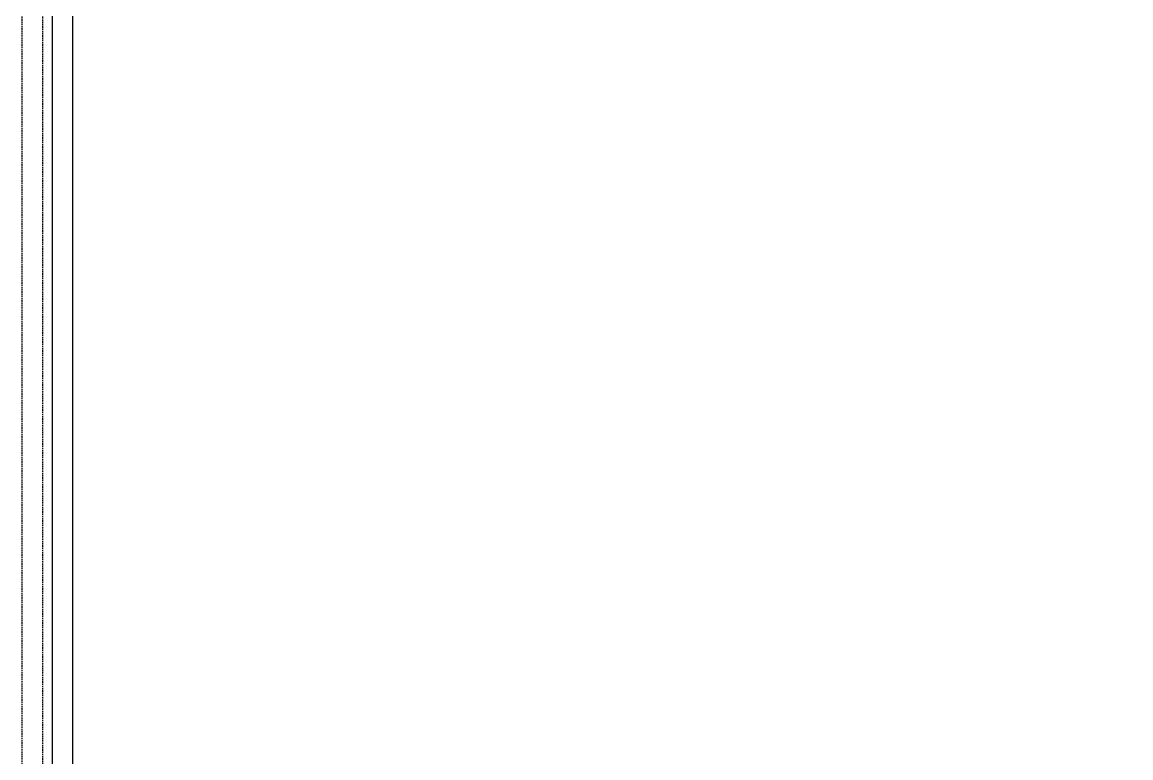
# Model space of a CAD drawing. Header units: inches. Extents: x 4821 to 127877, y 58012 to 433683.
# Drawn here: x 32816.9 to 33000.2, y 230539.1 to 230660.9 of the extents above; entities that cross this region are included whole.
import ezdxf
from ezdxf.xclip import XClip

# ---------------------------------------------------------------- set-up
doc = ezdxf.new("R2010")
doc.units = ezdxf.units.IN
doc.header["$MEASUREMENT"] = 0
doc.header["$XCLIPFRAME"] = 2
doc.linetypes.add('$0$104-TYPICAL FLOOR$0$HIDDEN', pattern=[0.375, 0.25, -0.125])
doc.layers.add('A-101 Plans Building B$0$A-LIN-10', color=8, linetype='Continuous')
doc.layers.add('A-WAL-CMU', color=7, linetype='Continuous')

# ---------------------------------------------------------------- blocks, each defined once
blk = doc.blocks.new('FIRST SLAB EDGE')
at = {"layer": 'A-101 Plans Building B$0$A-LIN-10', "linetype": '$0$104-TYPICAL FLOOR$0$HIDDEN'}
blk.add_line((1200927.28, -1723163.52, 0), (1200927.28, -1722363.53, 0), dxfattribs=at)
at = {"layer": 'A-WAL-CMU'}
blk.add_lwpolyline([(1200672.34, -1722363.52), (1200922.34, -1722363.52), (1200922.34, -1723163.52), (1200672.28, -1723163.52)], dxfattribs=at)

msp = doc.modelspace()

# ---------------------------------------------------------------- block references
at = {"layer": 'A-WAL-CMU'}
ref = msp.add_blockref('FIRST SLAB EDGE', (1233747.59, 1953673.46), dxfattribs=dict(at, xscale=-1))
XClip(ref).set_block_clipping_path([(1196236.1121028436, -1729554.8924368375), (1201281.1159926755, -1720979.7328682605)])
ref = msp.add_blockref('FIRST SLAB EDGE', (1233744.19, 1953670.48), dxfattribs=dict(at, xscale=-1))
XClip(ref).set_block_clipping_path([(1196236.1121028436, -1729554.8924368375), (1201281.1159926755, -1720979.7328682605)])

doc.saveas('drawing.dxf')
